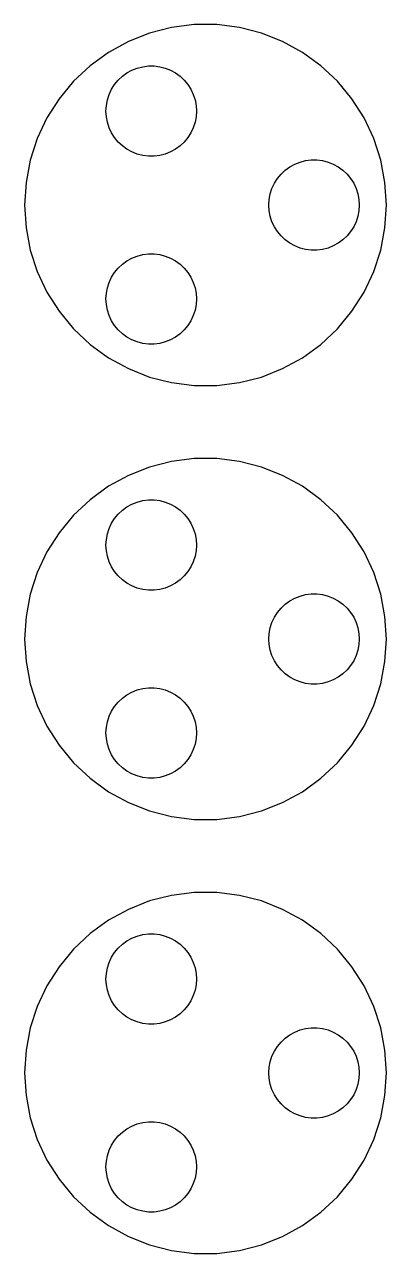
# Model space of a CAD drawing. Header units: metres. Extents: x -18 to 18, y -10 to 305.
# Drawn here: x -10 to 10, y -10 to 58 of the extents above; entities that cross this region are included whole.
import ezdxf

# ---------------------------------------------------------------- set-up
doc = ezdxf.new("R2010")
doc.units = ezdxf.units.M

msp = doc.modelspace()

# ---------------------------------------------------------------- linework, layer by layer
for p, q in [((-1.87381, 57.8229), (-3.09016, 57.5106)), ((-0.627899, 57.9803), (-1.87381, 57.8229)), ((0.627899, 57.9803), (-0.627899, 57.9803)), ((1.87381, 57.8229), (0.627899, 57.9803)), ((3.09016, 57.5106), (1.87381, 57.8229)), ((-3.09016, 57.5106), (-4.25778, 57.0483)), ((4.25778, 57.0483), (3.09016, 57.5106)), ((-5.35826, 56.4433), (-6.37424, 55.7051)), ((-4.25778, 57.0483), (-5.35826, 56.4433)), ((5.35826, 56.4433), (4.25778, 57.0483)), ((6.37424, 55.7051), (5.35826, 56.4433)), ((-6.37424, 55.7051), (-7.28967, 54.8455)), ((-4.82242, 54.9075), (-4.59355, 55.1224)), ((-4.59355, 55.1224), (-4.33955, 55.307)), ((-4.33955, 55.307), (-4.06444, 55.4582)), ((-4.06444, 55.4582), (-3.77254, 55.5738)), ((-3.77254, 55.5738), (-3.46844, 55.6519)), ((-3.46844, 55.6519), (-3.15697, 55.6912)), ((-3.15697, 55.6912), (-2.84302, 55.6912)), ((-2.84302, 55.6912), (-2.53154, 55.6519)), ((-2.53154, 55.6519), (-2.22745, 55.5738)), ((-2.22745, 55.5738), (-1.93555, 55.4582)), ((-1.93555, 55.4582), (-1.66043, 55.307)), ((-1.66043, 55.307), (-1.40643, 55.1224)), ((-1.40643, 55.1224), (-1.17757, 54.9075)), ((7.28967, 54.8455), (6.37424, 55.7051)), ((-7.28967, 54.8455), (-8.09016, 53.8778)), ((-5.32443, 54.1165), (-5.19077, 54.4005)), ((-5.19077, 54.4005), (-5.02254, 54.6656)), ((-5.02254, 54.6656), (-4.82242, 54.9075)), ((-1.17757, 54.9075), (-0.977448, 54.6656)), ((-0.977448, 54.6656), (-0.809219, 54.4005)), ((-0.809219, 54.4005), (-0.675552, 54.1165)), ((8.09016, 53.8778), (7.28967, 54.8455)), ((-8.09016, 53.8778), (-8.76306, 52.8175)), ((-5.48029, 53.5095), (-5.42145, 53.8179)), ((-5.42145, 53.8179), (-5.32443, 54.1165)), ((-0.675552, 54.1165), (-0.578537, 53.8179)), ((-0.578537, 53.8179), (-0.519699, 53.5095)), ((8.76306, 52.8175), (8.09016, 53.8778)), ((-5.5, 53.1962), (-5.48029, 53.5095)), ((-5.48029, 52.8828), (-5.5, 53.1962)), ((-0.519699, 53.5095), (-0.5, 53.1962)), ((-0.5, 53.1962), (-0.519699, 52.8828)), ((-8.76306, 52.8175), (-9.29776, 51.6812)), ((-5.42145, 52.5744), (-5.48029, 52.8828)), ((-5.32443, 52.2758), (-5.42145, 52.5744)), ((-0.578537, 52.5744), (-0.675552, 52.2758)), ((-0.519699, 52.8828), (-0.578537, 52.5744)), ((9.29776, 51.6812), (8.76306, 52.8175)), ((-9.29776, 51.6812), (-9.68582, 50.4869)), ((-5.19077, 51.9918), (-5.32443, 52.2758)), ((-5.02254, 51.7267), (-5.19077, 51.9918)), ((-4.82242, 51.4848), (-5.02254, 51.7267)), ((-0.977448, 51.7267), (-1.17757, 51.4848)), ((-0.809219, 51.9918), (-0.977448, 51.7267)), ((-0.675552, 52.2758), (-0.809219, 51.9918)), ((9.68582, 50.4869), (9.29776, 51.6812)), ((-4.59355, 51.2699), (-4.82242, 51.4848)), ((-4.33955, 51.0853), (-4.59355, 51.2699)), ((-4.06444, 50.9341), (-4.33955, 51.0853)), ((-1.66043, 51.0853), (-1.93555, 50.9341)), ((-1.40643, 51.2699), (-1.66043, 51.0853)), ((-1.17757, 51.4848), (-1.40643, 51.2699)), ((-9.68582, 50.4869), (-9.92114, 49.2533)), ((-3.77254, 50.8185), (-4.06444, 50.9341)), ((-3.46844, 50.7404), (-3.77254, 50.8185)), ((-3.15697, 50.7011), (-3.46844, 50.7404)), ((-2.84302, 50.7011), (-3.15697, 50.7011)), ((-2.53154, 50.7404), (-2.84302, 50.7011)), ((-2.22745, 50.8185), (-2.53154, 50.7404)), ((-1.93555, 50.9341), (-2.22745, 50.8185)), ((4.93555, 50.2621), (5.22745, 50.3776)), ((5.22745, 50.3776), (5.53154, 50.4557)), ((5.53154, 50.4557), (5.84302, 50.4951)), ((5.84302, 50.4951), (6.15697, 50.4951)), ((6.15697, 50.4951), (6.46844, 50.4557)), ((6.46844, 50.4557), (6.77254, 50.3776)), ((6.77254, 50.3776), (7.06444, 50.2621)), ((9.92114, 49.2533), (9.68582, 50.4869)), ((3.97745, 49.4695), (4.17757, 49.7114)), ((4.17757, 49.7114), (4.40643, 49.9263)), ((4.40643, 49.9263), (4.66043, 50.1108)), ((4.66043, 50.1108), (4.93555, 50.2621)), ((7.06444, 50.2621), (7.33955, 50.1108)), ((7.33955, 50.1108), (7.59355, 49.9263)), ((7.59355, 49.9263), (7.82242, 49.7114)), ((7.82242, 49.7114), (8.02254, 49.4695)), ((-9.92114, 49.2533), (-10, 48)), ((3.67555, 48.9203), (3.80922, 49.2044)), ((3.80922, 49.2044), (3.97745, 49.4695)), ((8.02254, 49.4695), (8.19077, 49.2044)), ((8.19077, 49.2044), (8.32443, 48.9203)), ((10, 48), (9.92114, 49.2533)), ((3.5, 48), (3.5197, 48.3133)), ((3.5197, 48.3133), (3.57854, 48.6217)), ((3.57854, 48.6217), (3.67555, 48.9203)), ((8.32443, 48.9203), (8.42145, 48.6217)), ((8.42145, 48.6217), (8.48029, 48.3133)), ((8.48029, 48.3133), (8.5, 48)), ((-10, 48), (-9.92114, 46.7467)), ((3.5197, 47.6867), (3.5, 48)), ((3.57854, 47.3783), (3.5197, 47.6867)), ((8.48029, 47.6867), (8.42145, 47.3783)), ((8.5, 48), (8.48029, 47.6867)), ((9.92114, 46.7467), (10, 48)), ((3.67555, 47.0797), (3.57854, 47.3783)), ((3.80922, 46.7956), (3.67555, 47.0797)), ((8.32443, 47.0797), (8.19077, 46.7956)), ((8.42145, 47.3783), (8.32443, 47.0797)), ((-9.92114, 46.7467), (-9.68582, 45.5131)), ((3.97745, 46.5305), (3.80922, 46.7956)), ((4.17757, 46.2886), (3.97745, 46.5305)), ((4.40643, 46.0737), (4.17757, 46.2886)), ((7.82242, 46.2886), (7.59355, 46.0737)), ((8.02254, 46.5305), (7.82242, 46.2886)), ((8.19077, 46.7956), (8.02254, 46.5305)), ((9.68582, 45.5131), (9.92114, 46.7467)), ((4.66043, 45.8892), (4.40643, 46.0737)), ((4.93555, 45.7379), (4.66043, 45.8892)), ((5.22745, 45.6224), (4.93555, 45.7379)), ((5.53154, 45.5443), (5.22745, 45.6224)), ((5.84302, 45.5049), (5.53154, 45.5443)), ((6.46844, 45.5443), (6.15697, 45.5049)), ((6.77254, 45.6224), (6.46844, 45.5443)), ((7.06444, 45.7379), (6.77254, 45.6224)), ((7.33955, 45.8892), (7.06444, 45.7379)), ((7.59355, 46.0737), (7.33955, 45.8892)), ((-9.68582, 45.5131), (-9.29776, 44.3188)), ((-4.59355, 44.7301), (-4.33955, 44.9147)), ((-4.33955, 44.9147), (-4.06444, 45.0659)), ((-4.06444, 45.0659), (-3.77254, 45.1815)), ((-3.77254, 45.1815), (-3.46844, 45.2596)), ((-3.46844, 45.2596), (-3.15697, 45.2989)), ((-3.15697, 45.2989), (-2.84302, 45.2989)), ((-2.84302, 45.2989), (-2.53154, 45.2596)), ((-2.53154, 45.2596), (-2.22745, 45.1815)), ((-2.22745, 45.1815), (-1.93555, 45.0659)), ((-1.93555, 45.0659), (-1.66043, 44.9147)), ((-1.66043, 44.9147), (-1.40643, 44.7301)), ((6.15697, 45.5049), (5.84302, 45.5049)), ((9.29776, 44.3188), (9.68582, 45.5131)), ((-9.29776, 44.3188), (-8.76306, 43.1825)), ((-5.19077, 44.0082), (-5.02254, 44.2733)), ((-5.02254, 44.2733), (-4.82242, 44.5152)), ((-4.82242, 44.5152), (-4.59355, 44.7301)), ((-1.40643, 44.7301), (-1.17757, 44.5152)), ((-1.17757, 44.5152), (-0.977448, 44.2733)), ((-0.977448, 44.2733), (-0.809219, 44.0082)), ((8.76306, 43.1825), (9.29776, 44.3188)), ((-5.42145, 43.4256), (-5.32443, 43.7242)), ((-5.32443, 43.7242), (-5.19077, 44.0082)), ((-0.809219, 44.0082), (-0.675552, 43.7242)), ((-0.675552, 43.7242), (-0.578537, 43.4256)), ((-8.76306, 43.1825), (-8.09016, 42.1222)), ((-5.5, 42.8038), (-5.48029, 43.1172)), ((-5.48029, 43.1172), (-5.42145, 43.4256)), ((-0.578537, 43.4256), (-0.519699, 43.1172)), ((-0.519699, 43.1172), (-0.5, 42.8038)), ((8.09016, 42.1222), (8.76306, 43.1825)), ((-5.48029, 42.4905), (-5.5, 42.8038)), ((-5.42145, 42.1821), (-5.48029, 42.4905)), ((-5.32443, 41.8835), (-5.42145, 42.1821)), ((-0.578537, 42.1821), (-0.675552, 41.8835)), ((-0.519699, 42.4905), (-0.578537, 42.1821)), ((-0.5, 42.8038), (-0.519699, 42.4905)), ((-8.09016, 42.1222), (-7.28967, 41.1545)), ((-5.19077, 41.5995), (-5.32443, 41.8835)), ((-5.02254, 41.3344), (-5.19077, 41.5995)), ((-0.809219, 41.5995), (-0.977448, 41.3344)), ((-0.675552, 41.8835), (-0.809219, 41.5995)), ((7.28967, 41.1545), (8.09016, 42.1222)), ((-7.28967, 41.1545), (-6.37424, 40.2949)), ((-4.82242, 41.0925), (-5.02254, 41.3344)), ((-4.59355, 40.8776), (-4.82242, 41.0925)), ((-4.33955, 40.693), (-4.59355, 40.8776)), ((-1.40643, 40.8776), (-1.66043, 40.693)), ((-1.17757, 41.0925), (-1.40643, 40.8776)), ((-0.977448, 41.3344), (-1.17757, 41.0925)), ((6.37424, 40.2949), (7.28967, 41.1545)), ((-6.37424, 40.2949), (-5.35826, 39.5567)), ((-4.06444, 40.5418), (-4.33955, 40.693)), ((-3.77254, 40.4262), (-4.06444, 40.5418)), ((-3.46844, 40.3481), (-3.77254, 40.4262)), ((-3.15697, 40.3088), (-3.46844, 40.3481)), ((-2.84302, 40.3088), (-3.15697, 40.3088)), ((-2.53154, 40.3481), (-2.84302, 40.3088)), ((-2.22745, 40.4262), (-2.53154, 40.3481)), ((-1.93555, 40.5418), (-2.22745, 40.4262)), ((-1.66043, 40.693), (-1.93555, 40.5418)), ((5.35826, 39.5567), (6.37424, 40.2949)), ((-5.35826, 39.5567), (-4.25778, 38.9517)), ((4.25778, 38.9517), (5.35826, 39.5567)), ((-4.25778, 38.9517), (-3.09016, 38.4894)), ((3.09016, 38.4894), (4.25778, 38.9517)), ((-3.09016, 38.4894), (-1.87381, 38.1771)), ((-1.87381, 38.1771), (-0.627899, 38.0197)), ((0.627899, 38.0197), (1.87381, 38.1771)), ((1.87381, 38.1771), (3.09016, 38.4894)), ((-0.627899, 38.0197), (0.627899, 38.0197)), ((-0.627899, 33.9803), (-1.87381, 33.8229)), ((0.627899, 33.9803), (-0.627899, 33.9803)), ((1.87381, 33.8229), (0.627899, 33.9803)), ((-3.09016, 33.5106), (-4.25778, 33.0483)), ((-1.87381, 33.8229), (-3.09016, 33.5106)), ((3.09016, 33.5106), (1.87381, 33.8229)), ((4.25778, 33.0483), (3.09016, 33.5106)), ((-4.25778, 33.0483), (-5.35826, 32.4433)), ((5.35826, 32.4433), (4.25778, 33.0483)), ((-5.35826, 32.4433), (-6.37424, 31.7051)), ((6.37424, 31.7051), (5.35826, 32.4433)), ((-6.37424, 31.7051), (-7.28967, 30.8455)), ((-4.59355, 31.1224), (-4.33955, 31.307)), ((-4.33955, 31.307), (-4.06444, 31.4582)), ((-4.06444, 31.4582), (-3.77254, 31.5738)), ((-3.77254, 31.5738), (-3.46844, 31.6519)), ((-3.46844, 31.6519), (-3.15697, 31.6912)), ((-3.15697, 31.6912), (-2.84302, 31.6912)), ((-2.84302, 31.6912), (-2.53154, 31.6519)), ((-2.53154, 31.6519), (-2.22745, 31.5738)), ((-2.22745, 31.5738), (-1.93555, 31.4582)), ((-1.93555, 31.4582), (-1.66043, 31.307)), ((-1.66043, 31.307), (-1.40643, 31.1224)), ((7.28967, 30.8455), (6.37424, 31.7051)), ((-7.28967, 30.8455), (-8.09016, 29.8778)), ((-5.19077, 30.4005), (-5.02254, 30.6656)), ((-5.02254, 30.6656), (-4.82242, 30.9075)), ((-4.82242, 30.9075), (-4.59355, 31.1224)), ((-1.40643, 31.1224), (-1.17757, 30.9075)), ((-1.17757, 30.9075), (-0.977448, 30.6656)), ((-0.977448, 30.6656), (-0.809219, 30.4005)), ((8.09016, 29.8778), (7.28967, 30.8455)), ((-5.42145, 29.8179), (-5.32443, 30.1165)), ((-5.32443, 30.1165), (-5.19077, 30.4005)), ((-0.809219, 30.4005), (-0.675552, 30.1165)), ((-0.675552, 30.1165), (-0.578537, 29.8179)), ((-8.09016, 29.8778), (-8.76306, 28.8175)), ((-5.5, 29.1962), (-5.48029, 29.5095)), ((-5.48029, 29.5095), (-5.42145, 29.8179)), ((-0.578537, 29.8179), (-0.519699, 29.5095)), ((-0.519699, 29.5095), (-0.5, 29.1962)), ((8.76306, 28.8175), (8.09016, 29.8778)), ((-8.76306, 28.8175), (-9.29776, 27.6812)), ((-5.48029, 28.8828), (-5.5, 29.1962)), ((-5.42145, 28.5744), (-5.48029, 28.8828)), ((-5.32443, 28.2758), (-5.42145, 28.5744)), ((-0.578537, 28.5744), (-0.675552, 28.2758)), ((-0.519699, 28.8828), (-0.578537, 28.5744)), ((-0.5, 29.1962), (-0.519699, 28.8828)), ((9.29776, 27.6812), (8.76306, 28.8175)), ((-5.19077, 27.9918), (-5.32443, 28.2758)), ((-5.02254, 27.7267), (-5.19077, 27.9918)), ((-0.809219, 27.9918), (-0.977448, 27.7267)), ((-0.675552, 28.2758), (-0.809219, 27.9918)), ((-9.29776, 27.6812), (-9.68582, 26.4869)), ((-4.82242, 27.4848), (-5.02254, 27.7267)), ((-4.59355, 27.2699), (-4.82242, 27.4848)), ((-4.33955, 27.0853), (-4.59355, 27.2699)), ((-1.40643, 27.2699), (-1.66043, 27.0853)), ((-1.17757, 27.4848), (-1.40643, 27.2699)), ((-0.977448, 27.7267), (-1.17757, 27.4848)), ((9.68582, 26.4869), (9.29776, 27.6812)), ((-4.06444, 26.9341), (-4.33955, 27.0853)), ((-3.77254, 26.8185), (-4.06444, 26.9341)), ((-3.46844, 26.7404), (-3.77254, 26.8185)), ((-3.15697, 26.7011), (-3.46844, 26.7404)), ((-2.84302, 26.7011), (-3.15697, 26.7011)), ((-2.53154, 26.7404), (-2.84302, 26.7011)), ((-2.22745, 26.8185), (-2.53154, 26.7404)), ((-1.93555, 26.9341), (-2.22745, 26.8185)), ((-1.66043, 27.0853), (-1.93555, 26.9341)), ((-9.68582, 26.4869), (-9.92114, 25.2533)), ((4.17757, 25.7114), (4.40643, 25.9263)), ((4.40643, 25.9263), (4.66043, 26.1108)), ((4.66043, 26.1108), (4.93555, 26.2621)), ((4.93555, 26.2621), (5.22745, 26.3776)), ((5.22745, 26.3776), (5.53154, 26.4557)), ((5.53154, 26.4557), (5.84302, 26.4951)), ((5.84302, 26.4951), (6.15697, 26.4951)), ((6.15697, 26.4951), (6.46844, 26.4557)), ((6.46844, 26.4557), (6.77254, 26.3776)), ((6.77254, 26.3776), (7.06444, 26.2621)), ((7.06444, 26.2621), (7.33955, 26.1108)), ((7.33955, 26.1108), (7.59355, 25.9263)), ((7.59355, 25.9263), (7.82242, 25.7114)), ((9.92114, 25.2533), (9.68582, 26.4869)), ((-9.92114, 25.2533), (-10, 24)), ((3.67555, 24.9203), (3.80922, 25.2044)), ((3.80922, 25.2044), (3.97745, 25.4695)), ((3.97745, 25.4695), (4.17757, 25.7114)), ((7.82242, 25.7114), (8.02254, 25.4695)), ((8.02254, 25.4695), (8.19077, 25.2044)), ((8.19077, 25.2044), (8.32443, 24.9203)), ((10, 24), (9.92114, 25.2533)), ((3.5197, 24.3133), (3.57854, 24.6217)), ((3.57854, 24.6217), (3.67555, 24.9203)), ((8.32443, 24.9203), (8.42145, 24.6217)), ((8.42145, 24.6217), (8.48029, 24.3133)), ((-10, 24), (-9.92114, 22.7467)), ((3.5, 24), (3.5197, 24.3133)), ((3.5197, 23.6867), (3.5, 24)), ((8.48029, 24.3133), (8.5, 24)), ((8.5, 24), (8.48029, 23.6867)), ((9.92114, 22.7467), (10, 24)), ((3.57854, 23.3783), (3.5197, 23.6867)), ((3.67555, 23.0797), (3.57854, 23.3783)), ((8.42145, 23.3783), (8.32443, 23.0797)), ((8.48029, 23.6867), (8.42145, 23.3783)), ((-9.92114, 22.7467), (-9.68582, 21.5131)), ((3.80922, 22.7956), (3.67555, 23.0797)), ((3.97745, 22.5305), (3.80922, 22.7956)), ((4.17757, 22.2886), (3.97745, 22.5305)), ((8.02254, 22.5305), (7.82242, 22.2886)), ((8.19077, 22.7956), (8.02254, 22.5305)), ((8.32443, 23.0797), (8.19077, 22.7956)), ((9.68582, 21.5131), (9.92114, 22.7467)), ((4.40643, 22.0737), (4.17757, 22.2886)), ((4.66043, 21.8892), (4.40643, 22.0737)), ((4.93555, 21.7379), (4.66043, 21.8892)), ((7.33955, 21.8892), (7.06444, 21.7379)), ((7.59355, 22.0737), (7.33955, 21.8892)), ((7.82242, 22.2886), (7.59355, 22.0737)), ((-9.68582, 21.5131), (-9.29776, 20.3188)), ((-4.06444, 21.0659), (-3.77254, 21.1815)), ((-3.77254, 21.1815), (-3.46844, 21.2596)), ((-3.46844, 21.2596), (-3.15697, 21.2989)), ((-3.15697, 21.2989), (-2.84302, 21.2989)), ((-2.84302, 21.2989), (-2.53154, 21.2596)), ((-2.53154, 21.2596), (-2.22745, 21.1815)), ((-2.22745, 21.1815), (-1.93555, 21.0659)), ((5.22745, 21.6224), (4.93555, 21.7379)), ((5.53154, 21.5443), (5.22745, 21.6224)), ((5.84302, 21.5049), (5.53154, 21.5443)), ((6.15697, 21.5049), (5.84302, 21.5049)), ((6.46844, 21.5443), (6.15697, 21.5049)), ((6.77254, 21.6224), (6.46844, 21.5443)), ((7.06444, 21.7379), (6.77254, 21.6224)), ((9.29776, 20.3188), (9.68582, 21.5131)), ((-5.02254, 20.2733), (-4.82242, 20.5152)), ((-4.82242, 20.5152), (-4.59355, 20.7301)), ((-4.59355, 20.7301), (-4.33955, 20.9147)), ((-4.33955, 20.9147), (-4.06444, 21.0659)), ((-1.93555, 21.0659), (-1.66043, 20.9147)), ((-1.66043, 20.9147), (-1.40643, 20.7301)), ((-1.40643, 20.7301), (-1.17757, 20.5152)), ((-1.17757, 20.5152), (-0.977448, 20.2733)), ((-9.29776, 20.3188), (-8.76306, 19.1825)), ((-5.42145, 19.4256), (-5.32443, 19.7242)), ((-5.32443, 19.7242), (-5.19077, 20.0082)), ((-5.19077, 20.0082), (-5.02254, 20.2733)), ((-0.977448, 20.2733), (-0.809219, 20.0082)), ((-0.809219, 20.0082), (-0.675552, 19.7242)), ((-0.675552, 19.7242), (-0.578537, 19.4256)), ((8.76306, 19.1825), (9.29776, 20.3188)), ((-8.76306, 19.1825), (-8.09016, 18.1222)), ((-5.5, 18.8038), (-5.48029, 19.1172)), ((-5.48029, 19.1172), (-5.42145, 19.4256)), ((-0.578537, 19.4256), (-0.519699, 19.1172)), ((-0.519699, 19.1172), (-0.5, 18.8038)), ((8.09016, 18.1222), (8.76306, 19.1825)), ((-5.48029, 18.4905), (-5.5, 18.8038)), ((-5.42145, 18.1821), (-5.48029, 18.4905)), ((-0.519699, 18.4905), (-0.578537, 18.1821)), ((-0.5, 18.8038), (-0.519699, 18.4905)), ((-8.09016, 18.1222), (-7.28967, 17.1545)), ((-5.32443, 17.8835), (-5.42145, 18.1821)), ((-5.19077, 17.5995), (-5.32443, 17.8835)), ((-0.675552, 17.8835), (-0.809219, 17.5995)), ((-0.578537, 18.1821), (-0.675552, 17.8835)), ((7.28967, 17.1545), (8.09016, 18.1222)), ((-7.28967, 17.1545), (-6.37424, 16.2949)), ((-5.02254, 17.3344), (-5.19077, 17.5995)), ((-4.82242, 17.0925), (-5.02254, 17.3344)), ((-4.59355, 16.8776), (-4.82242, 17.0925)), ((-1.17757, 17.0925), (-1.40643, 16.8776)), ((-0.977448, 17.3344), (-1.17757, 17.0925)), ((-0.809219, 17.5995), (-0.977448, 17.3344)), ((6.37424, 16.2949), (7.28967, 17.1545)), ((-4.33955, 16.693), (-4.59355, 16.8776)), ((-4.06444, 16.5418), (-4.33955, 16.693)), ((-3.77254, 16.4262), (-4.06444, 16.5418)), ((-3.46844, 16.3481), (-3.77254, 16.4262)), ((-3.15697, 16.3088), (-3.46844, 16.3481)), ((-2.53154, 16.3481), (-2.84302, 16.3088)), ((-2.22745, 16.4262), (-2.53154, 16.3481)), ((-1.93555, 16.5418), (-2.22745, 16.4262)), ((-1.66043, 16.693), (-1.93555, 16.5418)), ((-1.40643, 16.8776), (-1.66043, 16.693)), ((-6.37424, 16.2949), (-5.35826, 15.5567)), ((-2.84302, 16.3088), (-3.15697, 16.3088)), ((5.35826, 15.5567), (6.37424, 16.2949)), ((-5.35826, 15.5567), (-4.25778, 14.9517)), ((-4.25778, 14.9517), (-3.09016, 14.4894)), ((3.09016, 14.4894), (4.25778, 14.9517)), ((4.25778, 14.9517), (5.35826, 15.5567)), ((-3.09016, 14.4894), (-1.87381, 14.1771)), ((1.87381, 14.1771), (3.09016, 14.4894)), ((-1.87381, 14.1771), (-0.627899, 14.0197)), ((-0.627899, 14.0197), (0.627899, 14.0197)), ((0.627899, 14.0197), (1.87381, 14.1771)), ((-1.87381, 9.82286), (-3.09016, 9.51056)), ((-0.627899, 9.98026), (-1.87381, 9.82286)), ((0.627899, 9.98026), (-0.627899, 9.98026)), ((1.87381, 9.82286), (0.627899, 9.98026)), ((3.09016, 9.51056), (1.87381, 9.82286)), ((-4.25778, 9.04826), (-5.35826, 8.44327)), ((-3.09016, 9.51056), (-4.25778, 9.04826)), ((4.25778, 9.04826), (3.09016, 9.51056)), ((5.35826, 8.44327), (4.25778, 9.04826)), ((-5.35826, 8.44327), (-6.37424, 7.70512)), ((6.37424, 7.70512), (5.35826, 8.44327)), ((-6.37424, 7.70512), (-7.28967, 6.84546)), ((-4.06444, 7.45821), (-3.77254, 7.57379)), ((-3.77254, 7.57379), (-3.46844, 7.65186)), ((-3.46844, 7.65186), (-3.15697, 7.69121)), ((-3.15697, 7.69121), (-2.84302, 7.69121)), ((-2.84302, 7.69121), (-2.53154, 7.65186)), ((-2.53154, 7.65186), (-2.22745, 7.57379)), ((-2.22745, 7.57379), (-1.93555, 7.45821)), ((7.28967, 6.84546), (6.37424, 7.70512)), ((-7.28967, 6.84546), (-8.09016, 5.87784)), ((-5.02254, 6.6656), (-4.82242, 6.90752)), ((-4.82242, 6.90752), (-4.59355, 7.12242)), ((-4.59355, 7.12242), (-4.33955, 7.30696)), ((-4.33955, 7.30696), (-4.06444, 7.45821)), ((-1.93555, 7.45821), (-1.66043, 7.30696)), ((-1.66043, 7.30696), (-1.40643, 7.12242)), ((-1.40643, 7.12242), (-1.17757, 6.90752)), ((-1.17757, 6.90752), (-0.977448, 6.6656)), ((8.09016, 5.87784), (7.28967, 6.84546)), ((-5.42145, 5.81787), (-5.32443, 6.11646)), ((-5.32443, 6.11646), (-5.19077, 6.40053)), ((-5.19077, 6.40053), (-5.02254, 6.6656)), ((-0.977448, 6.6656), (-0.809219, 6.40053)), ((-0.809219, 6.40053), (-0.675552, 6.11646)), ((-0.675552, 6.11646), (-0.578537, 5.81787)), ((-8.09016, 5.87784), (-8.76306, 4.81754)), ((-5.5, 5.19615), (-5.48029, 5.50948)), ((-5.48029, 5.50948), (-5.42145, 5.81787)), ((-0.578537, 5.81787), (-0.519699, 5.50948)), ((-0.519699, 5.50948), (-0.5, 5.19615)), ((8.76306, 4.81754), (8.09016, 5.87784)), ((-8.76306, 4.81754), (-9.29776, 3.68124)), ((-5.48029, 4.88281), (-5.5, 5.19615)), ((-5.42145, 4.57442), (-5.48029, 4.88281)), ((-0.519699, 4.88281), (-0.578537, 4.57442)), ((-0.5, 5.19615), (-0.519699, 4.88281)), ((9.29776, 3.68124), (8.76306, 4.81754)), ((-5.32443, 4.27583), (-5.42145, 4.57442)), ((-5.19077, 3.99176), (-5.32443, 4.27583)), ((-0.675552, 4.27583), (-0.809219, 3.99176)), ((-0.578537, 4.57442), (-0.675552, 4.27583)), ((-9.29776, 3.68124), (-9.68582, 2.48689)), ((-5.02254, 3.72668), (-5.19077, 3.99176)), ((-4.82242, 3.48477), (-5.02254, 3.72668)), ((-4.59355, 3.26987), (-4.82242, 3.48477)), ((-1.17757, 3.48477), (-1.40643, 3.26987)), ((-0.977448, 3.72668), (-1.17757, 3.48477)), ((-0.809219, 3.99176), (-0.977448, 3.72668)), ((9.68582, 2.48689), (9.29776, 3.68124)), ((-4.33955, 3.08533), (-4.59355, 3.26987)), ((-4.06444, 2.93408), (-4.33955, 3.08533)), ((-3.77254, 2.8185), (-4.06444, 2.93408)), ((-3.46844, 2.74043), (-3.77254, 2.8185)), ((-3.15697, 2.70108), (-3.46844, 2.74043)), ((-2.53154, 2.74043), (-2.84302, 2.70108)), ((-2.22745, 2.8185), (-2.53154, 2.74043)), ((-1.93555, 2.93408), (-2.22745, 2.8185)), ((-1.66043, 3.08533), (-1.93555, 2.93408)), ((-1.40643, 3.26987), (-1.66043, 3.08533)), ((-9.68582, 2.48689), (-9.92114, 1.25333)), ((-2.84302, 2.70108), (-3.15697, 2.70108)), ((4.40643, 1.92627), (4.66043, 2.11081)), ((4.66043, 2.11081), (4.93555, 2.26205)), ((4.93555, 2.26205), (5.22745, 2.37764)), ((5.22745, 2.37764), (5.53154, 2.4557)), ((5.53154, 2.4557), (5.84302, 2.49506)), ((5.84302, 2.49506), (6.15697, 2.49506)), ((6.15697, 2.49506), (6.46844, 2.4557)), ((6.46844, 2.4557), (6.77254, 2.37764)), ((6.77254, 2.37764), (7.06444, 2.26205)), ((7.06444, 2.26205), (7.33955, 2.11081)), ((7.33955, 2.11081), (7.59355, 1.92627)), ((9.92114, 1.25333), (9.68582, 2.48689)), ((3.80922, 1.20438), (3.97745, 1.46945)), ((3.97745, 1.46945), (4.17757, 1.71136)), ((4.17757, 1.71136), (4.40643, 1.92627)), ((7.59355, 1.92627), (7.82242, 1.71136)), ((7.82242, 1.71136), (8.02254, 1.46945)), ((8.02254, 1.46945), (8.19077, 1.20438)), ((-9.92114, 1.25333), (-10, 0)), ((3.57854, 0.621719), (3.67555, 0.920303)), ((3.67555, 0.920303), (3.80922, 1.20438)), ((8.19077, 1.20438), (8.32443, 0.920303)), ((8.32443, 0.920303), (8.42145, 0.621719)), ((10, 0), (9.92114, 1.25333)), ((-10, 0), (-9.92114, -1.25333)), ((3.5, 0), (3.5197, 0.313324)), ((3.5197, -0.313324), (3.5, 0)), ((3.5197, 0.313324), (3.57854, 0.621719)), ((8.42145, 0.621719), (8.48029, 0.313324)), ((8.48029, 0.313324), (8.5, 0)), ((8.5, 0), (8.48029, -0.313324)), ((9.92114, -1.25333), (10, 0)), ((3.57854, -0.621719), (3.5197, -0.313324)), ((3.67555, -0.920303), (3.57854, -0.621719)), ((8.42145, -0.621719), (8.32443, -0.920303)), ((8.48029, -0.313324), (8.42145, -0.621719)), ((-9.92114, -1.25333), (-9.68582, -2.48689)), ((3.80922, -1.20438), (3.67555, -0.920303)), ((3.97745, -1.46945), (3.80922, -1.20438)), ((8.19077, -1.20438), (8.02254, -1.46945)), ((8.32443, -0.920303), (8.19077, -1.20438)), ((9.68582, -2.48689), (9.92114, -1.25333)), ((4.17757, -1.71136), (3.97745, -1.46945)), ((4.40643, -1.92627), (4.17757, -1.71136)), ((4.66043, -2.11081), (4.40643, -1.92627)), ((7.59355, -1.92627), (7.33955, -2.11081)), ((7.82242, -1.71136), (7.59355, -1.92627)), ((8.02254, -1.46945), (7.82242, -1.71136)), ((-9.68582, -2.48689), (-9.29776, -3.68124)), ((-3.46844, -2.74043), (-3.15697, -2.70108)), ((-3.15697, -2.70108), (-2.84302, -2.70108)), ((-2.84302, -2.70108), (-2.53154, -2.74043)), ((4.93555, -2.26205), (4.66043, -2.11081)), ((5.22745, -2.37764), (4.93555, -2.26205)), ((5.53154, -2.4557), (5.22745, -2.37764)), ((5.84302, -2.49506), (5.53154, -2.4557)), ((6.15697, -2.49506), (5.84302, -2.49506)), ((6.46844, -2.4557), (6.15697, -2.49506)), ((6.77254, -2.37764), (6.46844, -2.4557)), ((7.06444, -2.26205), (6.77254, -2.37764)), ((7.33955, -2.11081), (7.06444, -2.26205)), ((9.29776, -3.68124), (9.68582, -2.48689)), ((-4.82242, -3.48477), (-4.59355, -3.26987)), ((-4.59355, -3.26987), (-4.33955, -3.08533)), ((-4.33955, -3.08533), (-4.06444, -2.93408)), ((-4.06444, -2.93408), (-3.77254, -2.8185)), ((-3.77254, -2.8185), (-3.46844, -2.74043)), ((-2.53154, -2.74043), (-2.22745, -2.8185)), ((-2.22745, -2.8185), (-1.93555, -2.93408)), ((-1.93555, -2.93408), (-1.66043, -3.08533)), ((-1.66043, -3.08533), (-1.40643, -3.26987)), ((-1.40643, -3.26987), (-1.17757, -3.48477)), ((-9.29776, -3.68124), (-8.76306, -4.81754)), ((-5.32443, -4.27583), (-5.19077, -3.99176)), ((-5.19077, -3.99176), (-5.02254, -3.72668)), ((-5.02254, -3.72668), (-4.82242, -3.48477)), ((-1.17757, -3.48477), (-0.977448, -3.72668)), ((-0.977448, -3.72668), (-0.809219, -3.99176)), ((-0.809219, -3.99176), (-0.675552, -4.27583)), ((8.76306, -4.81754), (9.29776, -3.68124)), ((-5.48029, -4.88281), (-5.42145, -4.57442)), ((-5.42145, -4.57442), (-5.32443, -4.27583)), ((-0.675552, -4.27583), (-0.578537, -4.57442)), ((-0.578537, -4.57442), (-0.519699, -4.88281)), ((-8.76306, -4.81754), (-8.09016, -5.87784)), ((-5.5, -5.19615), (-5.48029, -4.88281)), ((-5.48029, -5.50948), (-5.5, -5.19615)), ((-0.519699, -4.88281), (-0.5, -5.19615)), ((-0.5, -5.19615), (-0.519699, -5.50948)), ((8.09016, -5.87784), (8.76306, -4.81754)), ((-8.09016, -5.87784), (-7.28967, -6.84546)), ((-5.42145, -5.81787), (-5.48029, -5.50948)), ((-5.32443, -6.11646), (-5.42145, -5.81787)), ((-0.578537, -5.81787), (-0.675552, -6.11646)), ((-0.519699, -5.50948), (-0.578537, -5.81787)), ((7.28967, -6.84546), (8.09016, -5.87784)), ((-5.19077, -6.40053), (-5.32443, -6.11646)), ((-5.02254, -6.6656), (-5.19077, -6.40053)), ((-4.82242, -6.90752), (-5.02254, -6.6656)), ((-0.977448, -6.6656), (-1.17757, -6.90752)), ((-0.809219, -6.40053), (-0.977448, -6.6656)), ((-0.675552, -6.11646), (-0.809219, -6.40053)), ((-7.28967, -6.84546), (-6.37424, -7.70512)), ((-4.59355, -7.12242), (-4.82242, -6.90752)), ((-4.33955, -7.30696), (-4.59355, -7.12242)), ((-4.06444, -7.45821), (-4.33955, -7.30696)), ((-3.77254, -7.57379), (-4.06444, -7.45821)), ((-1.93555, -7.45821), (-2.22745, -7.57379)), ((-1.66043, -7.30696), (-1.93555, -7.45821)), ((-1.40643, -7.12242), (-1.66043, -7.30696)), ((-1.17757, -6.90752), (-1.40643, -7.12242)), ((6.37424, -7.70512), (7.28967, -6.84546)), ((-6.37424, -7.70512), (-5.35826, -8.44327)), ((-3.46844, -7.65186), (-3.77254, -7.57379)), ((-3.15697, -7.69121), (-3.46844, -7.65186)), ((-2.84302, -7.69121), (-3.15697, -7.69121)), ((-2.53154, -7.65186), (-2.84302, -7.69121)), ((-2.22745, -7.57379), (-2.53154, -7.65186)), ((5.35826, -8.44327), (6.37424, -7.70512)), ((-5.35826, -8.44327), (-4.25778, -9.04826)), ((4.25778, -9.04826), (5.35826, -8.44327)), ((-4.25778, -9.04826), (-3.09016, -9.51056)), ((-3.09016, -9.51056), (-1.87381, -9.82286)), ((1.87381, -9.82286), (3.09016, -9.51056)), ((3.09016, -9.51056), (4.25778, -9.04826)), ((-1.87381, -9.82286), (-0.627899, -9.98026)), ((-0.627899, -9.98026), (0.627899, -9.98026)), ((0.627899, -9.98026), (1.87381, -9.82286))]:
    msp.add_line(p, q)

doc.saveas('drawing.dxf')
